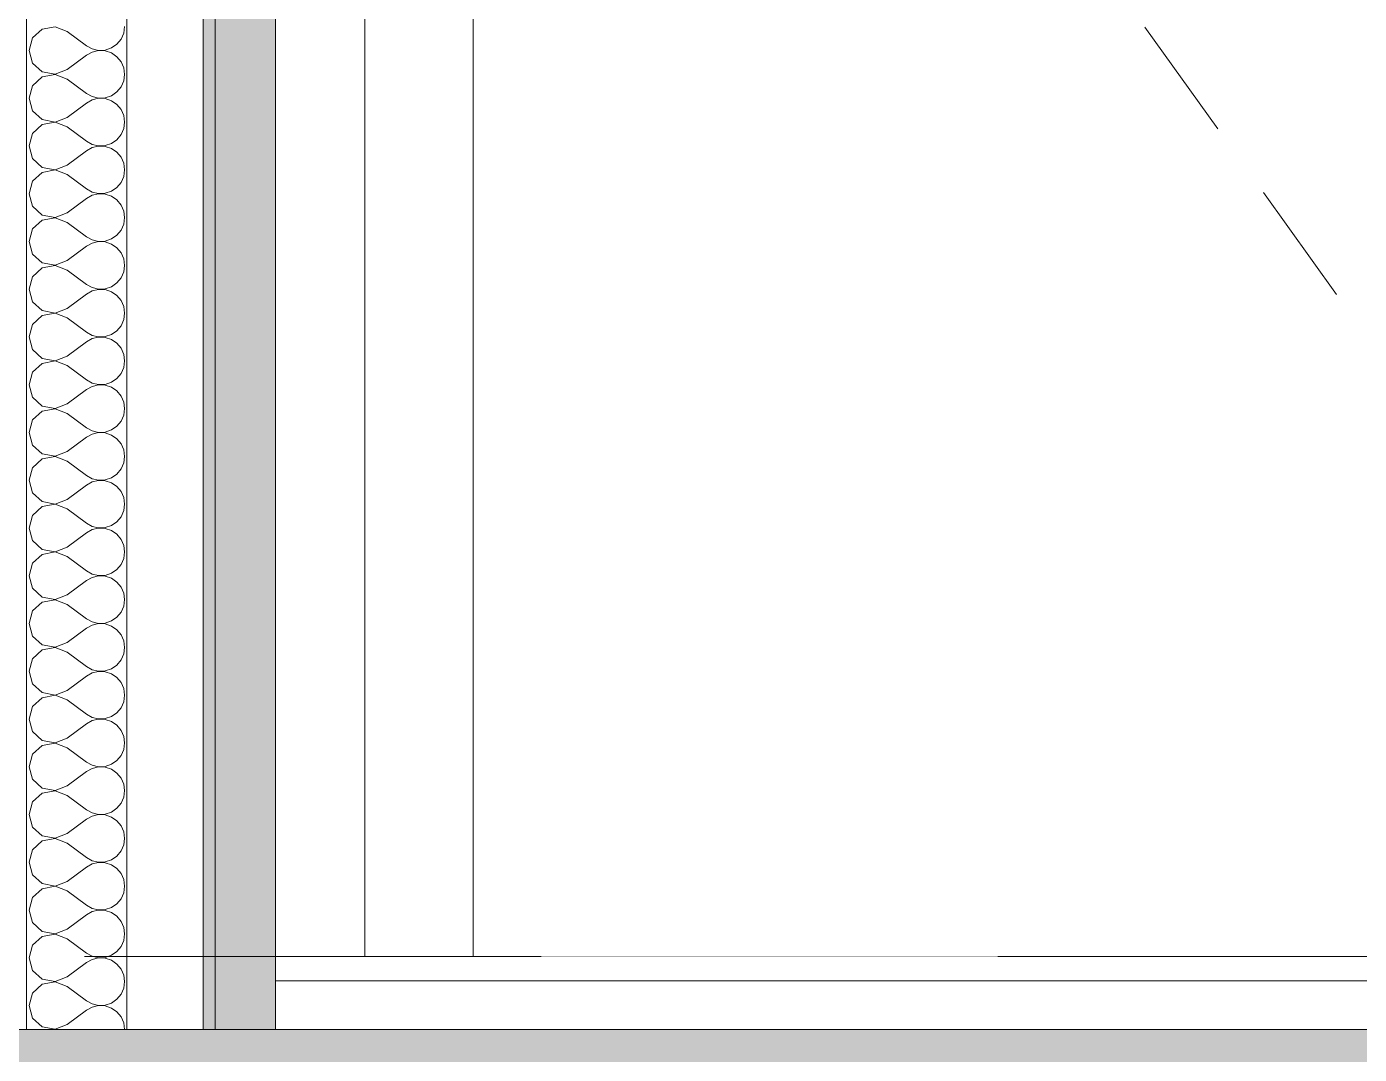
# Model space of a CAD drawing. Header units: millimetres. Extents: x -46169 to 228156, y -86316 to 18123.
# Drawn here: x 212558 to 213382, y -78540 to -77904 of the extents above; entities that cross this region are included whole.
import ezdxf

# ---------------------------------------------------------------- set-up
doc = ezdxf.new("R2010")
doc.units = ezdxf.units.MM
doc.header["$MEASUREMENT"] = 0
doc.linetypes.add('Dashed', pattern=[2822.222233, 1411.111116, -1411.111116])
doc.linetypes.add('Wipeout_Contour', pattern=[1000, 0, -1000])
for name, color, linetype, lineweight, true_color in [('0_Pen_No__105', 7, 'Continuous', 15, 0xa6a6a6), ('A-20-M_Floor_Slab_Pen_No__109', 7, 'Continuous', 15, 0xa6a6a6), ('A-20-M_Floor_Slab_Pen_No__144', 7, 'Continuous', 0, 0xc8c8c8), ('A-20-M_Floor_Slab_Pen_No__149', 7, 'Continuous', 0, 0x2a2a2a), ('New_A-25-M_Wall_Int_Pen_No__107', 7, 'Continuous', 15, 0xa6a6a6), ('New_ArchiCAD Doors_Pen_No__63', 7, 'Continuous', 20, 0x606060)]:
    doc.layers.add(name, color=color, linetype=linetype, lineweight=lineweight, true_color=true_color)
for name, color, linetype in [('A-20-M_Floor_Slab', 7, 'Continuous'), ('New_A-25-M_Wall_Int', 7, 'Continuous'), ('New_ArchiCAD Doors', 7, 'Continuous')]:
    doc.layers.add(name, color=color, linetype=linetype)
doc.layers.add('A-20-M_Floor_Slab_Pen_No__146', color=8, linetype='Continuous', lineweight=0)
doc.layers.add('New_A-25-M_Wall_Int_Pen_No__1', color=7, linetype='Continuous', lineweight=13)
pattern_1 = [(0, (223698.64, -82529.25), (0, 779.423), [48.75, -401.25]), (0, (223923.64, -82139.5), (0, 779.423), [48.75, -401.25]), (60, (223698.64, -82529.25), (-675, 389.71), [48.75, -401.25]), (60, (224148.64, -82529.25), (-675, 389.71), [48.75, -401.25]), (120, (223747.4, -82529.25), (675, 389.71), [48.75, -401.25]), (120, (224197.4, -82529.25), (675, 389.71), [48.75, -401.25]), (0, (223698.64, -82454.25), (0, 150), [0, -150, 0, -225]), (45, (223773.64, -82454.25), (-106.066, 106.066), [0, -112.5, 0, -187.5])]

# ---------------------------------------------------------------- blocks, each defined once
blk = doc.blocks.new('Section Elem_548_3', base_point=(223698.64, -82529.25))
at = {"color": 254, "linetype": 'Wipeout_Contour', "lineweight": 0, "ltscale": 924941.013333}
blk.add_wipeout([(222290.88, -78494.25), (222290.88, -78479.25), (212712.23, -78479.25), (212712.23, -78494.25)], dxfattribs=at).dxf.layer = 'A-20-M_Floor_Slab'
at = {"layer": 'A-20-M_Floor_Slab_Pen_No__109', "linetype": 'Continuous'}
h = blk.add_hatch(dxfattribs=at)
h.set_pattern_fill('Lightweight_Concrete_0003', color=256, style=0, pattern_type=2)
h.set_pattern_definition(pattern_1)
h.paths.add_polyline_path([(222290.88, -78494.25), (222290.88, -78479.25), (212712.23, -78479.25), (212712.23, -78494.25)])
at = {"layer": 'A-20-M_Floor_Slab_Pen_No__144', "linetype": 'Continuous'}
blk.add_line((222155.94, -78479.25), (212712.23, -78479.25), dxfattribs=at)
at = {"color": 254, "linetype": 'Wipeout_Contour', "lineweight": 0, "ltscale": 924971.578152}
blk.add_wipeout([(212712.23, -78524.25), (222290.88, -78524.25), (222290.88, -78494.25), (212712.23, -78494.25)], dxfattribs=at).dxf.layer = 'A-20-M_Floor_Slab'
at = {"layer": 'A-20-M_Floor_Slab_Pen_No__109', "linetype": 'Continuous'}
h = blk.add_hatch(dxfattribs=at)
h.set_pattern_fill('Lightweight_Concrete_0003', color=256, style=0, pattern_type=2)
h.set_pattern_definition(pattern_1)
h.paths.add_polyline_path([(212712.23, -78524.25), (222290.88, -78524.25), (222290.88, -78494.25), (212712.23, -78494.25)])
at = {"layer": 'A-20-M_Floor_Slab_Pen_No__149', "linetype": 'Continuous'}
blk.add_line((222290.88, -78494.25), (212712.23, -78494.25), dxfattribs=at)
at = {"color": 254, "linetype": 'Wipeout_Contour', "lineweight": 0, "ltscale": 1371851.472519723}
blk.add_wipeout([(222290.88, -78674.25), (222290.88, -78524.25), (212712.23, -78524.25), (212540.47, -78524.25), (209207.59, -78524.25), (209207.59, -78674.25)], dxfattribs=at).dxf.layer = 'A-20-M_Floor_Slab'
at = {"layer": 'A-20-M_Floor_Slab_Pen_No__146', "linetype": 'Continuous'}
h = blk.add_hatch(dxfattribs=at)
h.set_pattern_fill('Structural_Concrete_0003', color=256, style=0, pattern_type=2)
h.set_pattern_definition([(45, (223698.64, -82529.25), (-367.423, 367.423), [50, -250]), (45, (223621, -82239.47), (-367.423, 367.423), [50, -250]), (105, (223698.64, -82529.25), (501.91, 134.486), [50, -250]), (105, (223910.8, -82317.1), (501.91, 134.486), [50, -250]), (165, (223734, -82493.9), (134.486, 501.91), [50, -250]), (165, (223946.13, -82281.76), (134.486, 501.91), [50, -250]), (45, (223663.29, -82493.89), (-70.7107, 70.7107), [0, -100, 0, -150]), (90, (223698.64, -82458.54), (-100, 0), [0, -75, 0, -125])])
h.paths.add_polyline_path([(222290.88, -78674.25), (222290.88, -78524.25), (212712.23, -78524.25), (212540.47, -78524.25), (209207.59, -78524.25), (209207.59, -78674.25)])
at = {"layer": 'A-20-M_Floor_Slab_Pen_No__149', "linetype": 'Continuous'}
blk.add_line((222290.88, -78524.25), (212712.23, -78524.25), dxfattribs=at)
blk = doc.blocks.new('*X639', base_point=(223698.64, -82529.25))
at = {"layer": 'New_A-25-M_Wall_Int_Pen_No__107', "linetype": 'Continuous'}
for p, q in [((212568.09, -77905.74), (212562.14, -77911.19)), ((212576.02, -77904.24), (212568.09, -77905.74)), ((212583.55, -77907.14), (212576.02, -77904.24)), ((212583.55, -77907.14), (212595.36, -77916)), ((212616.78, -77911.95), (212618.42, -77908.22)), ((212618.42, -77908.22), (212618.98, -77904.18)), ((212562.14, -77911.19), (212559.93, -77918.95)), ((212595.36, -77916), (212598.93, -77917.97)), ((212610.82, -77917.39), (212614.18, -77915.08)), ((212614.18, -77915.08), (212616.78, -77911.95)), ((212559.93, -77918.95), (212562.14, -77926.71)), ((212583.55, -77930.76), (212595.36, -77921.9)), ((212598.93, -77919.93), (212595.36, -77921.9)), ((212598.93, -77917.97), (212602.89, -77918.89)), ((212602.89, -77919.01), (212598.93, -77919.93)), ((212602.89, -77918.89), (212606.96, -77918.69)), ((212606.96, -77919.21), (212602.89, -77919.01)), ((212606.96, -77918.69), (212610.82, -77917.39)), ((212610.82, -77920.51), (212606.96, -77919.21)), ((212614.18, -77922.81), (212610.82, -77920.51)), ((212616.78, -77925.95), (212614.18, -77922.81)), ((212562.14, -77926.71), (212568.09, -77932.15)), ((212568.09, -77932.15), (212576.02, -77933.65)), ((212576.02, -77933.65), (212583.55, -77930.76)), ((212618.42, -77929.68), (212616.78, -77925.95)), ((212618.98, -77933.71), (212618.42, -77929.68)), ((212562.14, -77940.71), (212559.93, -77948.48)), ((212568.09, -77935.27), (212562.14, -77940.71)), ((212576.02, -77933.77), (212568.09, -77935.27)), ((212583.55, -77936.66), (212576.02, -77933.77)), ((212583.55, -77936.66), (212595.36, -77945.52)), ((212616.78, -77941.47), (212618.42, -77937.75)), ((212618.42, -77937.75), (212618.98, -77933.71)), ((212559.93, -77948.48), (212562.14, -77956.24)), ((212595.36, -77945.52), (212598.93, -77947.49)), ((212598.93, -77949.46), (212595.36, -77951.43)), ((212598.93, -77947.49), (212602.89, -77948.42)), ((212602.89, -77948.53), (212598.93, -77949.46)), ((212602.89, -77948.42), (212606.96, -77948.22)), ((212606.96, -77948.73), (212602.89, -77948.53)), ((212606.96, -77948.22), (212610.82, -77946.92)), ((212610.82, -77950.03), (212606.96, -77948.73)), ((212610.82, -77946.92), (212614.18, -77944.61)), ((212614.18, -77944.61), (212616.78, -77941.47)), ((212562.14, -77956.24), (212568.09, -77961.68)), ((212583.55, -77960.29), (212595.36, -77951.43)), ((212614.18, -77952.34), (212610.82, -77950.03)), ((212616.78, -77955.48), (212614.18, -77952.34)), ((212618.42, -77959.2), (212616.78, -77955.48)), ((212568.09, -77964.8), (212562.14, -77970.24)), ((212568.09, -77961.68), (212576.02, -77963.18)), ((212576.02, -77963.3), (212568.09, -77964.8)), ((212576.02, -77963.18), (212583.55, -77960.29)), ((212583.55, -77966.19), (212576.02, -77963.3)), ((212618.98, -77963.24), (212618.42, -77959.2)), ((212618.42, -77967.27), (212618.98, -77963.24)), ((212562.14, -77970.24), (212559.93, -77978)), ((212583.55, -77966.19), (212595.36, -77975.05)), ((212610.82, -77976.44), (212614.18, -77974.14)), ((212614.18, -77974.14), (212616.78, -77971)), ((212616.78, -77971), (212618.42, -77967.27)), ((212559.93, -77978), (212562.14, -77985.76)), ((212583.55, -77989.81), (212595.36, -77980.95)), ((212595.36, -77975.05), (212598.93, -77977.02)), ((212598.93, -77978.98), (212595.36, -77980.95)), ((212598.93, -77977.02), (212602.89, -77977.94)), ((212602.89, -77978.06), (212598.93, -77978.98)), ((212602.89, -77977.94), (212606.96, -77977.74)), ((212606.96, -77978.26), (212602.89, -77978.06)), ((212606.96, -77977.74), (212610.82, -77976.44)), ((212610.82, -77979.56), (212606.96, -77978.26)), ((212614.18, -77981.87), (212610.82, -77979.56)), ((212616.78, -77985), (212614.18, -77981.87)), ((212562.14, -77985.76), (212568.09, -77991.21)), ((212576.02, -77992.71), (212583.55, -77989.81)), ((212618.42, -77988.73), (212616.78, -77985)), ((212618.98, -77992.77), (212618.42, -77988.73)), ((212568.09, -77994.32), (212562.14, -77999.77)), ((212568.09, -77991.21), (212576.02, -77992.71)), ((212576.02, -77992.83), (212568.09, -77994.32)), ((212583.55, -77995.72), (212576.02, -77992.83)), ((212583.55, -77995.72), (212595.36, -78004.58)), ((212616.78, -78000.53), (212618.42, -77996.8)), ((212618.42, -77996.8), (212618.98, -77992.77)), ((212562.14, -77999.77), (212559.93, -78007.53)), ((212595.36, -78004.58), (212598.93, -78006.55)), ((212598.93, -78006.55), (212602.89, -78007.47)), ((212606.96, -78007.27), (212610.82, -78005.97)), ((212610.82, -78005.97), (212614.18, -78003.66)), ((212614.18, -78003.66), (212616.78, -78000.53)), ((212559.93, -78007.53), (212562.14, -78015.29)), ((212562.14, -78015.29), (212568.09, -78020.73)), ((212583.55, -78019.34), (212595.36, -78010.48)), ((212598.93, -78008.51), (212595.36, -78010.48)), ((212602.89, -78007.59), (212598.93, -78008.51)), ((212602.89, -78007.47), (212606.96, -78007.27)), ((212606.96, -78007.79), (212602.89, -78007.59)), ((212610.82, -78009.09), (212606.96, -78007.79)), ((212614.18, -78011.39), (212610.82, -78009.09)), ((212616.78, -78014.53), (212614.18, -78011.39)), ((212618.42, -78018.26), (212616.78, -78014.53)), ((212568.09, -78020.73), (212576.02, -78022.23)), ((212576.02, -78022.35), (212568.09, -78023.85)), ((212576.02, -78022.23), (212583.55, -78019.34)), ((212583.55, -78025.25), (212576.02, -78022.35)), ((212618.98, -78022.29), (212618.42, -78018.26)), ((212618.42, -78026.33), (212618.98, -78022.29)), ((212562.14, -78029.29), (212559.93, -78037.06)), ((212568.09, -78023.85), (212562.14, -78029.29)), ((212583.55, -78025.25), (212595.36, -78034.1)), ((212614.18, -78033.19), (212616.78, -78030.05)), ((212616.78, -78030.05), (212618.42, -78026.33)), ((212559.93, -78037.06), (212562.14, -78044.82)), ((212583.55, -78048.87), (212595.36, -78040.01)), ((212595.36, -78034.1), (212598.93, -78036.07)), ((212598.93, -78038.04), (212595.36, -78040.01)), ((212598.93, -78036.07), (212602.89, -78037)), ((212602.89, -78037.12), (212598.93, -78038.04)), ((212602.89, -78037), (212606.96, -78036.8)), ((212606.96, -78037.31), (212602.89, -78037.12)), ((212606.96, -78036.8), (212610.82, -78035.5)), ((212610.82, -78038.61), (212606.96, -78037.31)), ((212610.82, -78035.5), (212614.18, -78033.19)), ((212614.18, -78040.92), (212610.82, -78038.61)), ((212562.14, -78044.82), (212568.09, -78050.26)), ((212616.78, -78044.06), (212614.18, -78040.92)), ((212618.42, -78047.78), (212616.78, -78044.06)), ((212618.98, -78051.82), (212618.42, -78047.78)), ((212568.09, -78053.38), (212562.14, -78058.82)), ((212568.09, -78050.26), (212576.02, -78051.76)), ((212576.02, -78051.88), (212568.09, -78053.38)), ((212576.02, -78051.76), (212583.55, -78048.87)), ((212583.55, -78054.77), (212576.02, -78051.88)), ((212583.55, -78054.77), (212595.36, -78063.63)), ((212616.78, -78059.58), (212618.42, -78055.85)), ((212618.42, -78055.85), (212618.98, -78051.82)), ((212562.14, -78058.82), (212559.93, -78066.58)), ((212595.36, -78063.63), (212598.93, -78065.6)), ((212610.82, -78065.02), (212614.18, -78062.72)), ((212614.18, -78062.72), (212616.78, -78059.58)), ((212559.93, -78066.58), (212562.14, -78074.34)), ((212583.55, -78078.39), (212595.36, -78069.54)), ((212598.93, -78067.56), (212595.36, -78069.54)), ((212598.93, -78065.6), (212602.89, -78066.52)), ((212602.89, -78066.64), (212598.93, -78067.56)), ((212602.89, -78066.52), (212606.96, -78066.33)), ((212606.96, -78066.84), (212602.89, -78066.64)), ((212606.96, -78066.33), (212610.82, -78065.02)), ((212610.82, -78068.14), (212606.96, -78066.84)), ((212614.18, -78070.45), (212610.82, -78068.14)), ((212616.78, -78073.58), (212614.18, -78070.45)), ((212562.14, -78074.34), (212568.09, -78079.79)), ((212568.09, -78079.79), (212576.02, -78081.29)), ((212576.02, -78081.29), (212583.55, -78078.39)), ((212618.42, -78077.31), (212616.78, -78073.58)), ((212618.98, -78081.35), (212618.42, -78077.31)), ((212618.42, -78085.38), (212618.98, -78081.35)), ((212562.14, -78088.35), (212559.93, -78096.11)), ((212568.09, -78082.9), (212562.14, -78088.35)), ((212576.02, -78081.41), (212568.09, -78082.9)), ((212583.55, -78084.3), (212576.02, -78081.41)), ((212583.55, -78084.3), (212595.36, -78093.16)), ((212614.18, -78092.24), (212616.78, -78089.11)), ((212616.78, -78089.11), (212618.42, -78085.38)), ((212559.93, -78096.11), (212562.14, -78103.87)), ((212595.36, -78093.16), (212598.93, -78095.13)), ((212598.93, -78097.09), (212595.36, -78099.06)), ((212598.93, -78095.13), (212602.89, -78096.05)), ((212602.89, -78096.17), (212598.93, -78097.09)), ((212602.89, -78096.05), (212606.96, -78095.85)), ((212606.96, -78096.37), (212602.89, -78096.17)), ((212606.96, -78095.85), (212610.82, -78094.55)), ((212610.82, -78097.67), (212606.96, -78096.37)), ((212610.82, -78094.55), (212614.18, -78092.24)), ((212614.18, -78099.98), (212610.82, -78097.67)), ((212562.14, -78103.87), (212568.09, -78109.31)), ((212583.55, -78107.92), (212595.36, -78099.06)), ((212616.78, -78103.11), (212614.18, -78099.98)), ((212618.42, -78106.84), (212616.78, -78103.11)), ((212568.09, -78112.43), (212562.14, -78117.88)), ((212568.09, -78109.31), (212576.02, -78110.81)), ((212576.02, -78110.93), (212568.09, -78112.43)), ((212576.02, -78110.81), (212583.55, -78107.92)), ((212583.55, -78113.83), (212576.02, -78110.93)), ((212583.55, -78113.83), (212595.36, -78122.68)), ((212618.98, -78110.87), (212618.42, -78106.84)), ((212618.42, -78114.91), (212618.98, -78110.87)), ((212562.14, -78117.88), (212559.93, -78125.64)), ((212610.82, -78124.08), (212614.18, -78121.77)), ((212614.18, -78121.77), (212616.78, -78118.63)), ((212616.78, -78118.63), (212618.42, -78114.91)), ((212559.93, -78125.64), (212562.14, -78133.4)), ((212583.55, -78137.45), (212595.36, -78128.59)), ((212595.36, -78122.68), (212598.93, -78124.66)), ((212598.93, -78126.62), (212595.36, -78128.59)), ((212598.93, -78124.66), (212602.89, -78125.58)), ((212602.89, -78125.7), (212598.93, -78126.62)), ((212602.89, -78125.58), (212606.96, -78125.38)), ((212606.96, -78125.89), (212602.89, -78125.7)), ((212606.96, -78125.38), (212610.82, -78124.08)), ((212610.82, -78127.2), (212606.96, -78125.89)), ((212614.18, -78129.5), (212610.82, -78127.2)), ((212616.78, -78132.64), (212614.18, -78129.5)), ((212562.14, -78133.4), (212568.09, -78138.84)), ((212568.09, -78138.84), (212576.02, -78140.34)), ((212576.02, -78140.34), (212583.55, -78137.45)), ((212618.42, -78136.37), (212616.78, -78132.64)), ((212618.98, -78140.4), (212618.42, -78136.37)), ((212568.09, -78141.96), (212562.14, -78147.4)), ((212576.02, -78140.46), (212568.09, -78141.96)), ((212583.55, -78143.35), (212576.02, -78140.46)), ((212583.55, -78143.35), (212595.36, -78152.21)), ((212616.78, -78148.16), (212618.42, -78144.43)), ((212618.42, -78144.43), (212618.98, -78140.4)), ((212562.14, -78147.4), (212559.93, -78155.16)), ((212559.93, -78155.16), (212562.14, -78162.93)), ((212595.36, -78152.21), (212598.93, -78154.18)), ((212598.93, -78154.18), (212602.89, -78155.1)), ((212602.89, -78155.22), (212598.93, -78156.15)), ((212602.89, -78155.1), (212606.96, -78154.91)), ((212606.96, -78155.42), (212602.89, -78155.22)), ((212606.96, -78154.91), (212610.82, -78153.6)), ((212610.82, -78156.72), (212606.96, -78155.42)), ((212610.82, -78153.6), (212614.18, -78151.3)), ((212614.18, -78151.3), (212616.78, -78148.16)), ((212562.14, -78162.93), (212568.09, -78168.37)), ((212583.55, -78166.97), (212595.36, -78158.12)), ((212598.93, -78156.15), (212595.36, -78158.12)), ((212614.18, -78159.03), (212610.82, -78156.72)), ((212616.78, -78162.17), (212614.18, -78159.03)), ((212618.42, -78165.89), (212616.78, -78162.17)), ((212568.09, -78171.49), (212562.14, -78176.93)), ((212568.09, -78168.37), (212576.02, -78169.87)), ((212576.02, -78169.99), (212568.09, -78171.49)), ((212576.02, -78169.87), (212583.55, -78166.97)), ((212583.55, -78172.88), (212576.02, -78169.99)), ((212618.98, -78169.93), (212618.42, -78165.89)), ((212618.42, -78173.96), (212618.98, -78169.93)), ((212562.14, -78176.93), (212559.93, -78184.69)), ((212583.55, -78172.88), (212595.36, -78181.74)), ((212614.18, -78180.83), (212616.78, -78177.69)), ((212616.78, -78177.69), (212618.42, -78173.96)), ((212559.93, -78184.69), (212562.14, -78192.45)), ((212583.55, -78196.5), (212595.36, -78187.64)), ((212595.36, -78181.74), (212598.93, -78183.71)), ((212598.93, -78185.67), (212595.36, -78187.64)), ((212598.93, -78183.71), (212602.89, -78184.63)), ((212602.89, -78184.75), (212598.93, -78185.67)), ((212602.89, -78184.63), (212606.96, -78184.43)), ((212606.96, -78184.95), (212602.89, -78184.75)), ((212606.96, -78184.43), (212610.82, -78183.13)), ((212610.82, -78186.25), (212606.96, -78184.95)), ((212610.82, -78183.13), (212614.18, -78180.83)), ((212614.18, -78188.56), (212610.82, -78186.25)), ((212562.14, -78192.45), (212568.09, -78197.9)), ((212576.02, -78199.39), (212583.55, -78196.5)), ((212616.78, -78191.69), (212614.18, -78188.56)), ((212618.42, -78195.42), (212616.78, -78191.69)), ((212618.98, -78199.45), (212618.42, -78195.42)), ((212568.09, -78201.01), (212562.14, -78206.46)), ((212568.09, -78197.9), (212576.02, -78199.39)), ((212576.02, -78199.51), (212568.09, -78201.01)), ((212583.55, -78202.41), (212576.02, -78199.51)), ((212583.55, -78202.41), (212595.36, -78211.26)), ((212616.78, -78207.22), (212618.42, -78203.49)), ((212618.42, -78203.49), (212618.98, -78199.45)), ((212562.14, -78206.46), (212559.93, -78214.22)), ((212595.36, -78211.26), (212598.93, -78213.24)), ((212606.96, -78213.96), (212610.82, -78212.66)), ((212610.82, -78212.66), (212614.18, -78210.35)), ((212614.18, -78210.35), (212616.78, -78207.22)), ((212559.93, -78214.22), (212562.14, -78221.98)), ((212583.55, -78226.03), (212595.36, -78217.17)), ((212598.93, -78215.2), (212595.36, -78217.17)), ((212598.93, -78213.24), (212602.89, -78214.16)), ((212602.89, -78214.28), (212598.93, -78215.2)), ((212602.89, -78214.16), (212606.96, -78213.96)), ((212606.96, -78214.47), (212602.89, -78214.28)), ((212610.82, -78215.78), (212606.96, -78214.47)), ((212614.18, -78218.08), (212610.82, -78215.78)), ((212616.78, -78221.22), (212614.18, -78218.08)), ((212618.42, -78224.95), (212616.78, -78221.22)), ((212562.14, -78221.98), (212568.09, -78227.42)), ((212568.09, -78227.42), (212576.02, -78228.92)), ((212576.02, -78229.04), (212568.09, -78230.54)), ((212576.02, -78228.92), (212583.55, -78226.03)), ((212583.55, -78231.93), (212576.02, -78229.04)), ((212618.98, -78228.98), (212618.42, -78224.95)), ((212618.42, -78233.02), (212618.98, -78228.98)), ((212562.14, -78235.98), (212559.93, -78243.74)), ((212568.09, -78230.54), (212562.14, -78235.98)), ((212583.55, -78231.93), (212595.36, -78240.79)), ((212614.18, -78239.88), (212616.78, -78236.74)), ((212616.78, -78236.74), (212618.42, -78233.02)), ((212559.93, -78243.74), (212562.14, -78251.51)), ((212595.36, -78240.79), (212598.93, -78242.76)), ((212598.93, -78244.73), (212595.36, -78246.7)), ((212598.93, -78242.76), (212602.89, -78243.68)), ((212602.89, -78243.8), (212598.93, -78244.73)), ((212602.89, -78243.68), (212606.96, -78243.49)), ((212606.96, -78244), (212602.89, -78243.8)), ((212606.96, -78243.49), (212610.82, -78242.19)), ((212610.82, -78245.3), (212606.96, -78244)), ((212610.82, -78242.19), (212614.18, -78239.88)), ((212614.18, -78247.61), (212610.82, -78245.3)), ((212562.14, -78251.51), (212568.09, -78256.95)), ((212583.55, -78255.56), (212595.36, -78246.7)), ((212616.78, -78250.75), (212614.18, -78247.61)), ((212618.42, -78254.47), (212616.78, -78250.75)), ((212568.09, -78260.07), (212562.14, -78265.51)), ((212568.09, -78256.95), (212576.02, -78258.45)), ((212576.02, -78258.57), (212568.09, -78260.07)), ((212576.02, -78258.45), (212583.55, -78255.56)), ((212583.55, -78261.46), (212576.02, -78258.57)), ((212583.55, -78261.46), (212595.36, -78270.32)), ((212616.78, -78266.27), (212618.42, -78262.54)), ((212618.98, -78258.51), (212618.42, -78254.47)), ((212618.42, -78262.54), (212618.98, -78258.51)), ((212562.14, -78265.51), (212559.93, -78273.27)), ((212595.36, -78270.32), (212598.93, -78272.29)), ((212610.82, -78271.71), (212614.18, -78269.41)), ((212614.18, -78269.41), (212616.78, -78266.27)), ((212559.93, -78273.27), (212562.14, -78281.03)), ((212583.55, -78285.08), (212595.36, -78276.22)), ((212598.93, -78274.25), (212595.36, -78276.22)), ((212598.93, -78272.29), (212602.89, -78273.21)), ((212602.89, -78273.33), (212598.93, -78274.25)), ((212602.89, -78273.21), (212606.96, -78273.01)), ((212606.96, -78273.53), (212602.89, -78273.33)), ((212606.96, -78273.01), (212610.82, -78271.71)), ((212610.82, -78274.83), (212606.96, -78273.53)), ((212614.18, -78277.14), (212610.82, -78274.83)), ((212616.78, -78280.27), (212614.18, -78277.14)), ((212562.14, -78281.03), (212568.09, -78286.48)), ((212568.09, -78286.48), (212576.02, -78287.98)), ((212576.02, -78287.98), (212583.55, -78285.08)), ((212618.42, -78284), (212616.78, -78280.27)), ((212618.98, -78288.03), (212618.42, -78284)), ((212562.14, -78295.04), (212559.93, -78302.8)), ((212568.09, -78289.59), (212562.14, -78295.04)), ((212576.02, -78288.09), (212568.09, -78289.59)), ((212583.55, -78290.99), (212576.02, -78288.09)), ((212583.55, -78290.99), (212595.36, -78299.85)), ((212616.78, -78295.8), (212618.42, -78292.07)), ((212618.42, -78292.07), (212618.98, -78288.03)), ((212559.93, -78302.8), (212562.14, -78310.56)), ((212595.36, -78299.85), (212598.93, -78301.82)), ((212598.93, -78303.78), (212595.36, -78305.75)), ((212598.93, -78301.82), (212602.89, -78302.74)), ((212602.89, -78302.86), (212598.93, -78303.78)), ((212602.89, -78302.74), (212606.96, -78302.54)), ((212606.96, -78303.06), (212602.89, -78302.86)), ((212606.96, -78302.54), (212610.82, -78301.24)), ((212610.82, -78304.36), (212606.96, -78303.06)), ((212610.82, -78301.24), (212614.18, -78298.93)), ((212614.18, -78298.93), (212616.78, -78295.8)), ((212562.14, -78310.56), (212568.09, -78316)), ((212583.55, -78314.61), (212595.36, -78305.75)), ((212614.18, -78306.66), (212610.82, -78304.36)), ((212616.78, -78309.8), (212614.18, -78306.66)), ((212618.42, -78313.53), (212616.78, -78309.8)), ((212568.09, -78319.12), (212562.14, -78324.56)), ((212568.09, -78316), (212576.02, -78317.5)), ((212576.02, -78317.62), (212568.09, -78319.12)), ((212576.02, -78317.5), (212583.55, -78314.61)), ((212583.55, -78320.51), (212576.02, -78317.62)), ((212618.98, -78317.56), (212618.42, -78313.53)), ((212618.42, -78321.6), (212618.98, -78317.56)), ((212562.14, -78324.56), (212559.93, -78332.33)), ((212583.55, -78320.51), (212595.36, -78329.37)), ((212610.82, -78330.77), (212614.18, -78328.46)), ((212614.18, -78328.46), (212616.78, -78325.32)), ((212616.78, -78325.32), (212618.42, -78321.6)), ((212559.93, -78332.33), (212562.14, -78340.09)), ((212583.55, -78344.14), (212595.36, -78335.28)), ((212595.36, -78329.37), (212598.93, -78331.34)), ((212598.93, -78333.31), (212595.36, -78335.28)), ((212598.93, -78331.34), (212602.89, -78332.27)), ((212602.89, -78332.38), (212598.93, -78333.31)), ((212602.89, -78332.27), (212606.96, -78332.07)), ((212606.96, -78332.58), (212602.89, -78332.38)), ((212606.96, -78332.07), (212610.82, -78330.77)), ((212610.82, -78333.88), (212606.96, -78332.58)), ((212614.18, -78336.19), (212610.82, -78333.88)), ((212616.78, -78339.33), (212614.18, -78336.19)), ((212562.14, -78340.09), (212568.09, -78345.53)), ((212576.02, -78347.03), (212583.55, -78344.14)), ((212618.42, -78343.05), (212616.78, -78339.33)), ((212618.98, -78347.09), (212618.42, -78343.05)), ((212568.09, -78348.65), (212562.14, -78354.09)), ((212568.09, -78345.53), (212576.02, -78347.03)), ((212576.02, -78347.15), (212568.09, -78348.65)), ((212583.55, -78350.04), (212576.02, -78347.15)), ((212583.55, -78350.04), (212595.36, -78358.9)), ((212616.78, -78354.85), (212618.42, -78351.12)), ((212618.42, -78351.12), (212618.98, -78347.09)), ((212562.14, -78354.09), (212559.93, -78361.85)), ((212595.36, -78358.9), (212598.93, -78360.87)), ((212598.93, -78360.87), (212602.89, -78361.79)), ((212606.96, -78361.6), (212610.82, -78360.29)), ((212610.82, -78360.29), (212614.18, -78357.99)), ((212614.18, -78357.99), (212616.78, -78354.85)), ((212559.93, -78361.85), (212562.14, -78369.61)), ((212562.14, -78369.61), (212568.09, -78375.06)), ((212583.55, -78373.66), (212595.36, -78364.8)), ((212598.93, -78362.83), (212595.36, -78364.8)), ((212602.89, -78361.91), (212598.93, -78362.83)), ((212602.89, -78361.79), (212606.96, -78361.6)), ((212606.96, -78362.11), (212602.89, -78361.91)), ((212610.82, -78363.41), (212606.96, -78362.11)), ((212614.18, -78365.72), (212610.82, -78363.41)), ((212616.78, -78368.85), (212614.18, -78365.72)), ((212618.42, -78372.58), (212616.78, -78368.85)), ((212568.09, -78375.06), (212576.02, -78376.56)), ((212576.02, -78376.68), (212568.09, -78378.17)), ((212576.02, -78376.56), (212583.55, -78373.66)), ((212583.55, -78379.57), (212576.02, -78376.68)), ((212618.98, -78376.62), (212618.42, -78372.58)), ((212618.42, -78380.65), (212618.98, -78376.62)), ((212562.14, -78383.62), (212559.93, -78391.38)), ((212568.09, -78378.17), (212562.14, -78383.62)), ((212583.55, -78379.57), (212595.36, -78388.43)), ((212614.18, -78387.51), (212616.78, -78384.38)), ((212616.78, -78384.38), (212618.42, -78380.65)), ((212559.93, -78391.38), (212562.14, -78399.14)), ((212583.55, -78403.19), (212595.36, -78394.33)), ((212595.36, -78388.43), (212598.93, -78390.4)), ((212598.93, -78392.36), (212595.36, -78394.33)), ((212598.93, -78390.4), (212602.89, -78391.32)), ((212602.89, -78391.44), (212598.93, -78392.36)), ((212602.89, -78391.32), (212606.96, -78391.12)), ((212606.96, -78391.64), (212602.89, -78391.44)), ((212606.96, -78391.12), (212610.82, -78389.82)), ((212610.82, -78392.94), (212606.96, -78391.64)), ((212610.82, -78389.82), (212614.18, -78387.51)), ((212614.18, -78395.24), (212610.82, -78392.94)), ((212562.14, -78399.14), (212568.09, -78404.58)), ((212616.78, -78398.38), (212614.18, -78395.24)), ((212618.42, -78402.11), (212616.78, -78398.38)), ((212618.98, -78406.14), (212618.42, -78402.11)), ((212568.09, -78407.7), (212562.14, -78413.14)), ((212568.09, -78404.58), (212576.02, -78406.08)), ((212576.02, -78406.2), (212568.09, -78407.7)), ((212576.02, -78406.08), (212583.55, -78403.19)), ((212583.55, -78409.1), (212576.02, -78406.2)), ((212583.55, -78409.1), (212595.36, -78417.95)), ((212616.78, -78413.9), (212618.42, -78410.18)), ((212618.42, -78410.18), (212618.98, -78406.14)), ((212562.14, -78413.14), (212559.93, -78420.91)), ((212595.36, -78417.95), (212598.93, -78419.92)), ((212610.82, -78419.35), (212614.18, -78417.04)), ((212614.18, -78417.04), (212616.78, -78413.9)), ((212559.93, -78420.91), (212562.14, -78428.67)), ((212583.55, -78432.72), (212595.36, -78423.86)), ((212598.93, -78421.89), (212595.36, -78423.86)), ((212598.93, -78419.92), (212602.89, -78420.85)), ((212602.89, -78420.97), (212598.93, -78421.89)), ((212602.89, -78420.85), (212606.96, -78420.65)), ((212606.96, -78421.16), (212602.89, -78420.97)), ((212606.96, -78420.65), (212610.82, -78419.35)), ((212610.82, -78422.46), (212606.96, -78421.16)), ((212614.18, -78424.77), (212610.82, -78422.46)), ((212616.78, -78427.91), (212614.18, -78424.77)), ((212562.14, -78428.67), (212568.09, -78434.11)), ((212568.09, -78434.11), (212576.02, -78435.61)), ((212576.02, -78435.61), (212583.55, -78432.72)), ((212618.42, -78431.64), (212616.78, -78427.91)), ((212618.98, -78435.67), (212618.42, -78431.64)), ((212562.14, -78442.67), (212559.93, -78450.43)), ((212568.09, -78437.23), (212562.14, -78442.67)), ((212576.02, -78435.73), (212568.09, -78437.23)), ((212583.55, -78438.62), (212576.02, -78435.73)), ((212583.55, -78438.62), (212595.36, -78447.48)), ((212614.18, -78446.57), (212616.78, -78443.43)), ((212616.78, -78443.43), (212618.42, -78439.7)), ((212618.42, -78439.7), (212618.98, -78435.67)), ((212559.93, -78450.43), (212562.14, -78458.19)), ((212595.36, -78447.48), (212598.93, -78449.45)), ((212598.93, -78451.41), (212595.36, -78453.39)), ((212598.93, -78449.45), (212602.89, -78450.37)), ((212602.89, -78450.49), (212598.93, -78451.41)), ((212602.89, -78450.37), (212606.96, -78450.18)), ((212606.96, -78450.69), (212602.89, -78450.49)), ((212606.96, -78450.18), (212610.82, -78448.87)), ((212610.82, -78451.99), (212606.96, -78450.69)), ((212610.82, -78448.87), (212614.18, -78446.57)), ((212614.18, -78454.3), (212610.82, -78451.99)), ((212562.14, -78458.19), (212568.09, -78463.64)), ((212583.55, -78462.24), (212595.36, -78453.39)), ((212616.78, -78457.43), (212614.18, -78454.3)), ((212618.42, -78461.16), (212616.78, -78457.43)), ((212568.09, -78466.75), (212562.14, -78472.2)), ((212568.09, -78463.64), (212576.02, -78465.14)), ((212576.02, -78465.26), (212568.09, -78466.75)), ((212576.02, -78465.14), (212583.55, -78462.24)), ((212583.55, -78468.15), (212576.02, -78465.26)), ((212583.55, -78468.15), (212595.36, -78477.01)), ((212618.98, -78465.2), (212618.42, -78461.16)), ((212618.42, -78469.23), (212618.98, -78465.2)), ((212562.14, -78472.2), (212559.93, -78479.96)), ((212610.82, -78478.4), (212614.18, -78476.09)), ((212614.18, -78476.09), (212616.78, -78472.96)), ((212616.78, -78472.96), (212618.42, -78469.23)), ((212559.93, -78479.96), (212562.14, -78487.72)), ((212583.55, -78491.77), (212595.36, -78482.91)), ((212595.36, -78477.01), (212598.93, -78478.98)), ((212598.93, -78480.94), (212595.36, -78482.91)), ((212598.93, -78478.98), (212602.89, -78479.9)), ((212602.89, -78480.02), (212598.93, -78480.94)), ((212602.89, -78479.9), (212606.96, -78479.7)), ((212606.96, -78480.22), (212602.89, -78480.02)), ((212606.96, -78479.7), (212610.82, -78478.4)), ((212610.82, -78481.52), (212606.96, -78480.22)), ((212614.18, -78483.83), (212610.82, -78481.52)), ((212616.78, -78486.96), (212614.18, -78483.83)), ((212562.14, -78487.72), (212568.09, -78493.16)), ((212568.09, -78493.16), (212576.02, -78494.66)), ((212576.02, -78494.66), (212583.55, -78491.77)), ((212618.42, -78490.69), (212616.78, -78486.96)), ((212618.98, -78494.72), (212618.42, -78490.69)), ((212568.09, -78496.28), (212562.14, -78501.73)), ((212576.02, -78494.78), (212568.09, -78496.28)), ((212583.55, -78497.68), (212576.02, -78494.78)), ((212583.55, -78497.68), (212595.36, -78506.53)), ((212616.78, -78502.48), (212618.42, -78498.76)), ((212618.42, -78498.76), (212618.98, -78494.72)), ((212562.14, -78501.73), (212559.93, -78509.49)), ((212559.93, -78509.49), (212562.14, -78517.25)), ((212595.36, -78506.53), (212598.93, -78508.51)), ((212598.93, -78508.51), (212602.89, -78509.43)), ((212602.89, -78509.55), (212598.93, -78510.47)), ((212602.89, -78509.43), (212606.96, -78509.23)), ((212606.96, -78509.74), (212602.89, -78509.55)), ((212606.96, -78509.23), (212610.82, -78507.93)), ((212610.82, -78507.93), (212614.18, -78505.62)), ((212614.18, -78505.62), (212616.78, -78502.48)), ((212562.14, -78517.25), (212568.09, -78522.69)), ((212583.55, -78521.3), (212595.36, -78512.44)), ((212598.93, -78510.47), (212595.36, -78512.44)), ((212610.82, -78511.05), (212606.96, -78509.74)), ((212614.18, -78513.35), (212610.82, -78511.05)), ((212616.78, -78516.49), (212614.18, -78513.35)), ((212618.42, -78520.22), (212616.78, -78516.49)), ((212568.09, -78522.69), (212576.02, -78524.19)), ((212576.02, -78524.19), (212583.55, -78521.3)), ((212618.98, -78524.25), (212618.42, -78520.22))]:
    blk.add_line(p, q, dxfattribs=at)
blk = doc.blocks.new('Section Elem_574_3', base_point=(223698.64, -82529.25))
at = {"layer": 'New_A-25-M_Wall_Int_Pen_No__1', "linetype": 'Continuous'}
blk.add_line((212675.03, -74879.25), (212675.03, -78524.25), dxfattribs=at)
at = {"color": 254, "linetype": 'Wipeout_Contour', "lineweight": 0, "ltscale": 904038.719801}
blk.add_wipeout([(212558.45, -78524.25), (212620.46, -78524.25), (212620.46, -74879.25), (212558.45, -74879.25)], dxfattribs=at).dxf.layer = 'New_A-25-M_Wall_Int'
at = {"color": 254, "linetype": 'Wipeout_Contour', "lineweight": 0, "ltscale": 2279206.525165466}
blk.add_wipeout([(212712.23, -78479.25), (212767.58, -78479.25), (212767.58, -76021.25), (214149.41, -76021.25), (214149.41, -78479.25), (216085.92, -78479.25), (216085.92, -76021.25), (217051.4, -76021.25), (217051.4, -75459.25), (212712.23, -75459.25)], dxfattribs=at).dxf.layer = 'New_A-25-M_Wall_Int'
at = {"layer": 'New_A-25-M_Wall_Int_Pen_No__107', "linetype": 'Continuous'}
blk.add_hatch(color=256, dxfattribs=at).paths.add_polyline_path([(212675.03, -78524.25), (212712.23, -78524.25), (212712.23, -74879.25), (212675.03, -74879.25)])
at = {"layer": 'New_A-25-M_Wall_Int_Pen_No__1', "linetype": 'Continuous'}
for p, q in [((212558.45, -74879.25), (212558.45, -78524.25)), ((212712.23, -75459.25), (212712.23, -78479.25))]:
    blk.add_line(p, q, dxfattribs=at)
at = {"layer": 'New_A-25-M_Wall_Int_Pen_No__1', "linetype": 'Continuous', "flags": 128}
blk.add_lwpolyline([(212712.23, -78479.25), (212712.23, -78494.25), (212712.23, -78524.25)], dxfattribs=at)
at = {"layer": 'New_A-25-M_Wall_Int'}
blk.add_blockref('*X639', (223698.64, -82529.25), dxfattribs=at)
at = {"color": 254, "linetype": 'Wipeout_Contour', "lineweight": 0, "ltscale": 904244.026765}
blk.add_wipeout([(212620.46, -78524.25), (212667.59, -78524.25), (212667.59, -74879.25), (212620.46, -74879.25)], dxfattribs=at).dxf.layer = 'New_A-25-M_Wall_Int'
at = {"layer": 'New_A-25-M_Wall_Int_Pen_No__107', "linetype": 'Continuous', "lineweight": 0, "true_color": 0x535353}
blk.add_hatch(color=251, dxfattribs=at).paths.add_polyline_path([(212667.59, -78524.25), (212675.03, -78524.25), (212675.03, -74879.25), (212667.59, -74879.25)])
at = {"layer": 'New_A-25-M_Wall_Int_Pen_No__1', "linetype": 'Continuous'}
for p, q in [((212620.46, -74879.25), (212620.46, -78524.25)), ((212667.59, -74879.25), (212667.59, -78524.25))]:
    blk.add_line(p, q, dxfattribs=at)
at = {"layer": 'New_A-25-M_Wall_Int_Pen_No__1', "linetype": 'Continuous', "flags": 128}
blk.add_lwpolyline([(212712.23, -78524.25), (212675.03, -78524.25), (212667.59, -78524.25), (212620.46, -78524.25), (212558.45, -78524.25), (212540.47, -78524.25)], dxfattribs=at)
blk = doc.blocks.new('Section Elem_575_3', base_point=(223698.64, -82529.25))
at = {"color": 254, "linetype": 'Wipeout_Contour', "lineweight": 0, "ltscale": 905615.878643}
blk.add_wipeout([(212834.39, -78479.25), (212834.39, -76094.25), (212767.58, -76094.25), (212767.58, -78479.25)], dxfattribs=at).dxf.layer = 'New_ArchiCAD Doors'
at = {"layer": 'New_ArchiCAD Doors_Pen_No__63', "linetype": 'Continuous'}
blk.add_line((212767.58, -76094.25), (212767.58, -78479.25), dxfattribs=at)
at = {"color": 254, "linetype": 'Wipeout_Contour', "lineweight": 0, "ltscale": 907296.511973}
blk.add_wipeout([(212834.39, -76094.25), (212834.39, -78479.25), (213661.41, -78479.25), (213661.41, -76094.25)], dxfattribs=at).dxf.layer = 'New_ArchiCAD Doors'
at = {"layer": 'New_ArchiCAD Doors_Pen_No__63', "linetype": 'Continuous'}
for p, q in [((212834.39, -78479.25), (212834.39, -76094.25)), ((213294.74, -77967.47), (213249.6, -77904.48)), ((213368.08, -78069.83), (213322.95, -78006.84))]:
    blk.add_line(p, q, dxfattribs=at)
blk = doc.blocks.new('A03 Atria and Internal Elevatio_STORY_MARKER', base_point=(223698.64, -82529.25))
at = {"layer": '0_Pen_No__105', "linetype": 'Dashed', "ltscale": 0.2}
blk.add_line((209207.59, -78479.25), (223865.69, -78479.25), dxfattribs=at)

msp = doc.modelspace()

# ---------------------------------------------------------------- block references
at = {"layer": 'A-20-M_Floor_Slab'}
msp.add_blockref('Section Elem_548_3', (223698.64, -82529.25), dxfattribs=at)

# ---------------------------------------------------------------- next in the draw order: block references
at = {"layer": 'New_A-25-M_Wall_Int'}
msp.add_blockref('Section Elem_574_3', (223698.64, -82529.25), dxfattribs=at)

# ---------------------------------------------------------------- next in the draw order: block references
at = {"layer": 'New_ArchiCAD Doors'}
msp.add_blockref('Section Elem_575_3', (223698.64, -82529.25), dxfattribs=at)

# ---------------------------------------------------------------- next in the draw order: block references
at = {"linetype": 'Continuous', "lineweight": 0}
msp.add_blockref('A03 Atria and Internal Elevatio_STORY_MARKER', (223698.64, -82529.25), dxfattribs=at)

doc.saveas('drawing.dxf')
